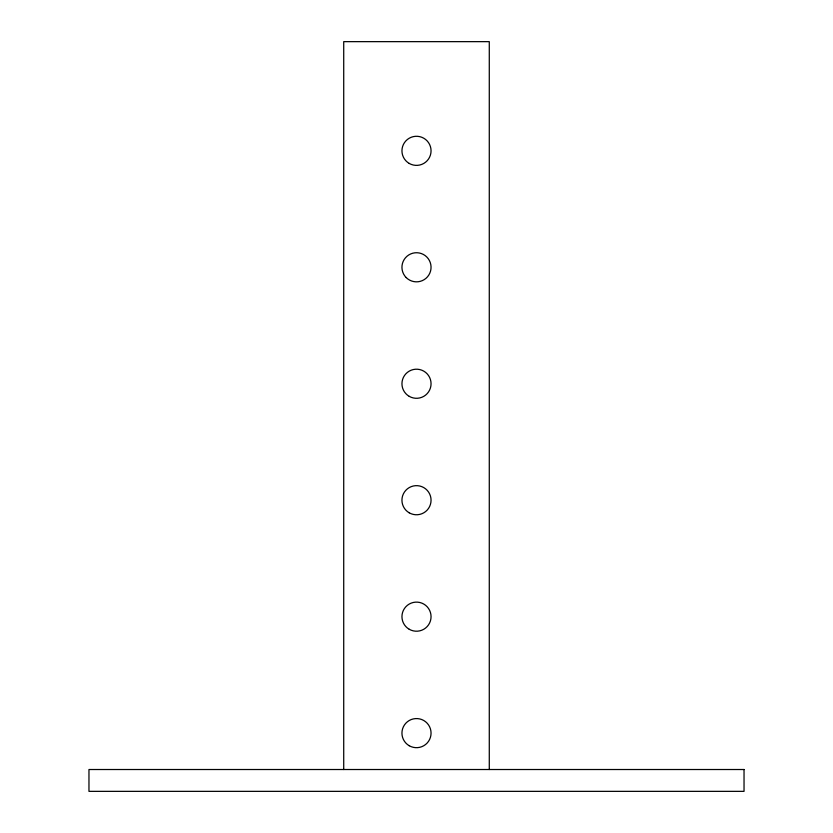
<?xml version="1.0" encoding="UTF-8"?>
<svg xmlns="http://www.w3.org/2000/svg" width="833" height="833" viewBox="0 0 833 833"><rect width="100%" height="100%" fill="white"/><g stroke="black" fill="none" stroke-linecap="round" stroke-linejoin="round"><path stroke-width="1.25" d="M489.283 769.515L489.283 41.65L343.717 41.65L343.717 769.515M744.036 769.515L88.964 769.515L88.964 791.35L744.036 791.35L744.036 769.515M409.222 745.733A14.557 14.557 0 0 0 431.057 733.123A14.557 14.557 0 0 0 409.222 720.514A14.557 14.557 0 0 0 409.222 745.733M409.222 629.269A14.557 14.557 0 0 0 431.057 616.659A14.557 14.557 0 0 0 409.222 604.06A14.557 14.557 0 0 0 409.222 629.269M409.222 396.352A14.557 14.557 0 0 0 431.057 383.742A14.557 14.557 0 0 0 409.222 371.143A14.557 14.557 0 0 0 409.222 396.352M409.222 512.816A14.557 14.557 0 0 0 431.057 500.206A14.557 14.557 0 0 0 409.222 487.597A14.557 14.557 0 0 0 409.222 512.816M406.202 277.576A14.557 14.557 0 0 0 430.557 271.058A14.557 14.557 0 0 0 412.731 253.222A14.557 14.557 0 0 0 406.202 277.576M409.222 163.435A14.557 14.557 0 0 0 431.057 150.825A14.557 14.557 0 0 0 409.222 138.226A14.557 14.557 0 0 0 409.222 163.435"/></g></svg>
